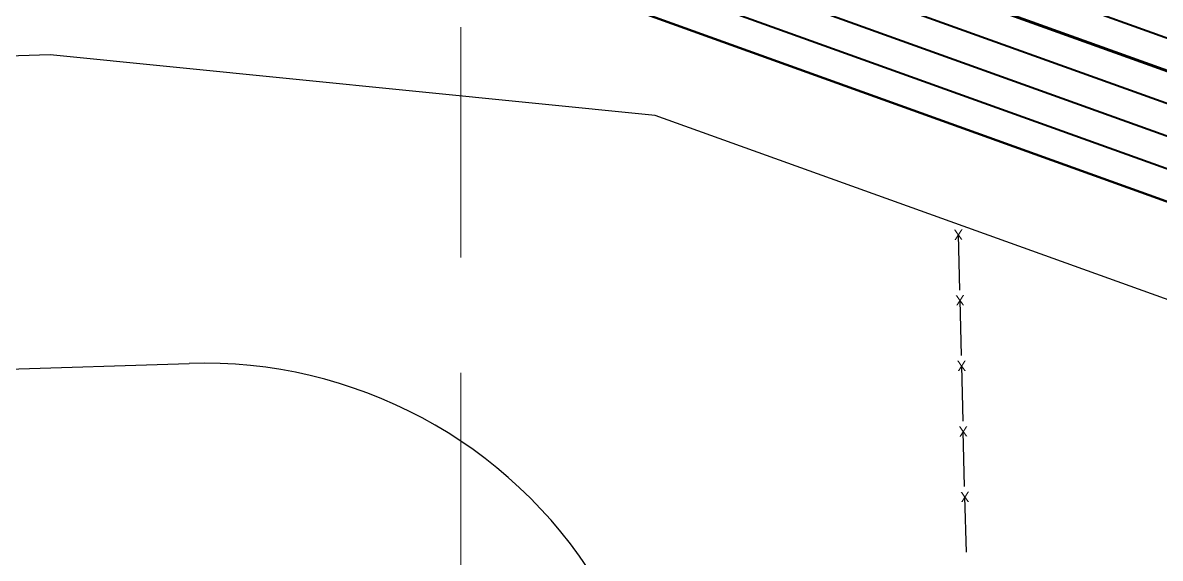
# Model space of a CAD drawing. Header units: inches. Extents: x -5337 to 1057, y 15227 to 19227.
# Drawn here: x -3678.9 to -3567.9, y 16235.1 to 16287.4 of the extents above; entities that cross this region are included whole.
import ezdxf
from ezdxf.enums import TextEntityAlignment as Align

# ---------------------------------------------------------------- set-up
doc = ezdxf.new("R2010")
doc.units = ezdxf.units.IN
doc.header["$LTSCALE"] = 150
doc.header["$MEASUREMENT"] = 0
doc.linetypes.add('HIDDEN', pattern=[0.375, 0.25, -0.125])
for name, color, linetype in [('COMT-MIN', 84, 'Continuous'), ('CONT-MJR', 84, 'Continuous'), ('grid', 7, 'HIDDEN'), ('Level 28', 7, 'Continuous'), ('LOTLINE', 7, 'Continuous'), ('PAVING', 7, 'Continuous'), ('ROW', 7, 'Continuous'), ('STORM', 7, 'Continuous')]:
    doc.layers.add(name, color=color, linetype=linetype)
doc.styles.add('providence5$0$Style-CB101', font='CB101.shx')

msp = doc.modelspace()

# ---------------------------------------------------------------- linework, layer by layer
at = {"layer": 'COMT-MIN', "color": 5, "linetype": 'Continuous', "lineweight": 40}
for p, q in [((-3558.28, 16282.67), (-3613.9, 16302.67)), ((-3560.1, 16276.95), (-3616.7, 16297.3)), ((-3547.69, 16269.29), (-3618.09, 16294.62)), ((-3562.4, 16271.4), (-3619.49, 16291.93)), ((-3549.85, 16263.7), (-3620.89, 16289.25))]:
    msp.add_line(p, q, dxfattribs=at)
at = {"layer": 'CONT-MJR', "color": 5, "linetype": 'Continuous', "lineweight": 70}
msp.add_line((-3545.2, 16274.78), (-3615.3, 16299.99), dxfattribs=at)
at = {"layer": 'grid', "color": 252, "linetype": 'HIDDEN', "lineweight": 0, "ltscale": 0.6}
msp.add_line((-3636.14, 19121.98), (-3636.14, 15630.29), dxfattribs=at)
at = {"layer": 'Level 28', "color": 250, "linetype": 'Continuous', "lineweight": 40}
msp.add_line((-3620.89, 16289.25), (-3507.93, 16248.62), dxfattribs=at)
at = {"layer": 'LOTLINE'}
for p, q in [((-3676.21, 16284.27), (-3738.05, 16282.27)), ((-3617.16, 16278.34), (-3676.21, 16284.27)), ((-3509.64, 16239.67), (-3617.16, 16278.34))]:
    msp.add_line(p, q, dxfattribs=at)
at = {"layer": 'PAVING'}
msp.add_line((-3727.05, 16252.06), (-3662.63, 16254.16), dxfattribs=at)
msp.add_arc((-3661.17, 16209.18), 45, 271.442, 91.8588, dxfattribs=at)
at = {"layer": 'ROW'}
for p, q in [((-3587.46, 16261.32), (-3587.59, 16266.72)), ((-3587.3, 16254.92), (-3587.43, 16260.32)), ((-3587.14, 16248.52), (-3587.27, 16253.92)), ((-3586.98, 16242.13), (-3587.11, 16247.52)), ((-3586.81, 16235.73), (-3586.95, 16241.13))]:
    msp.add_line(p, q, dxfattribs=at)
at = {"layer": 'STORM', "color": 5}
for radius, start in [(101.25, 91.6678), (98.75, 91.6499)]:
    msp.add_arc((-3628.85, 16216.33), radius, start, 181.8588, dxfattribs=at)

# ---------------------------------------------------------------- texts
at = {"layer": 'ROW', "style": 'providence5$0$Style-CB101'}
for p in [(-3587.59, 16266.72), (-3587.43, 16260.32), (-3587.27, 16253.92), (-3587.11, 16247.52), (-3586.95, 16241.13)]:
    msp.add_text('X', height=1, rotation=181.442, dxfattribs=at).set_placement(p, align=Align.MIDDLE_CENTER)

doc.saveas('drawing.dxf')
